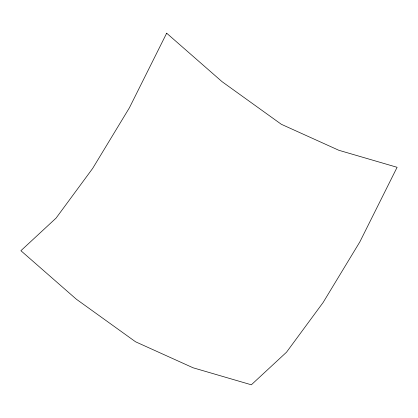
<?xml version="1.0" encoding="UTF-8"?>
<svg xmlns="http://www.w3.org/2000/svg" width="418" height="418" viewBox="0 0 418 418"><rect width="100%" height="100%" fill="white"/><g stroke="black" fill="none" stroke-linecap="round" stroke-linejoin="round"><path stroke-width="0.63" d="M166.662 33.2L129.376 107.844L92.66 168.423L56.075 218.107L20.9 250.701L76.332 299.199L135.568 341.793L193.095 367.788L251.338 384.8L286.513 352.207L323.098 302.522L359.814 241.944L397.1 167.299L338.857 150.287L281.33 124.287L222.089 81.698L166.662 33.2"/></g></svg>
